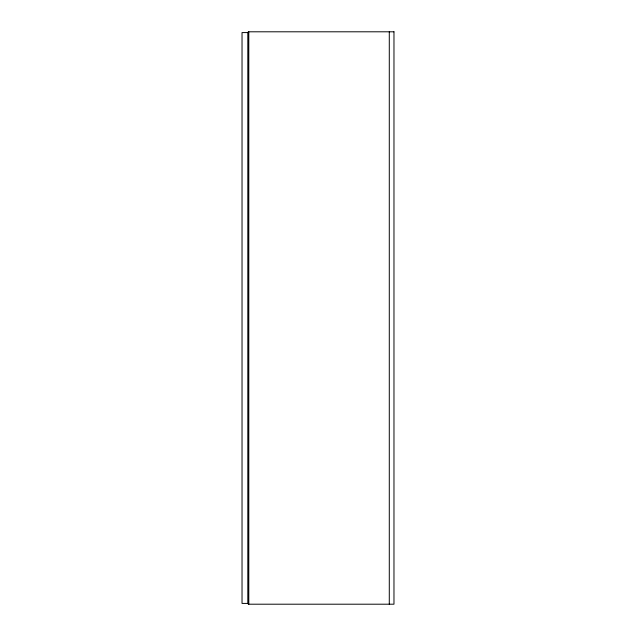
<?xml version="1.0" encoding="UTF-8"?>
<svg xmlns="http://www.w3.org/2000/svg" width="636" height="636" viewBox="0 0 636 636"><rect width="100%" height="100%" fill="white"/><g stroke="black" fill="none" stroke-linecap="round" stroke-linejoin="round"><path stroke-width="0.95" d="M389.288 31.8L389.288 604.2M248.795 31.8L248.795 604.2M393.97 31.8L248.271 31.8L248.271 604.2L393.97 604.2L393.97 31.8M248.008 32.579L242.03 32.579L242.03 603.421L248.008 603.421L248.008 32.579"/></g></svg>
